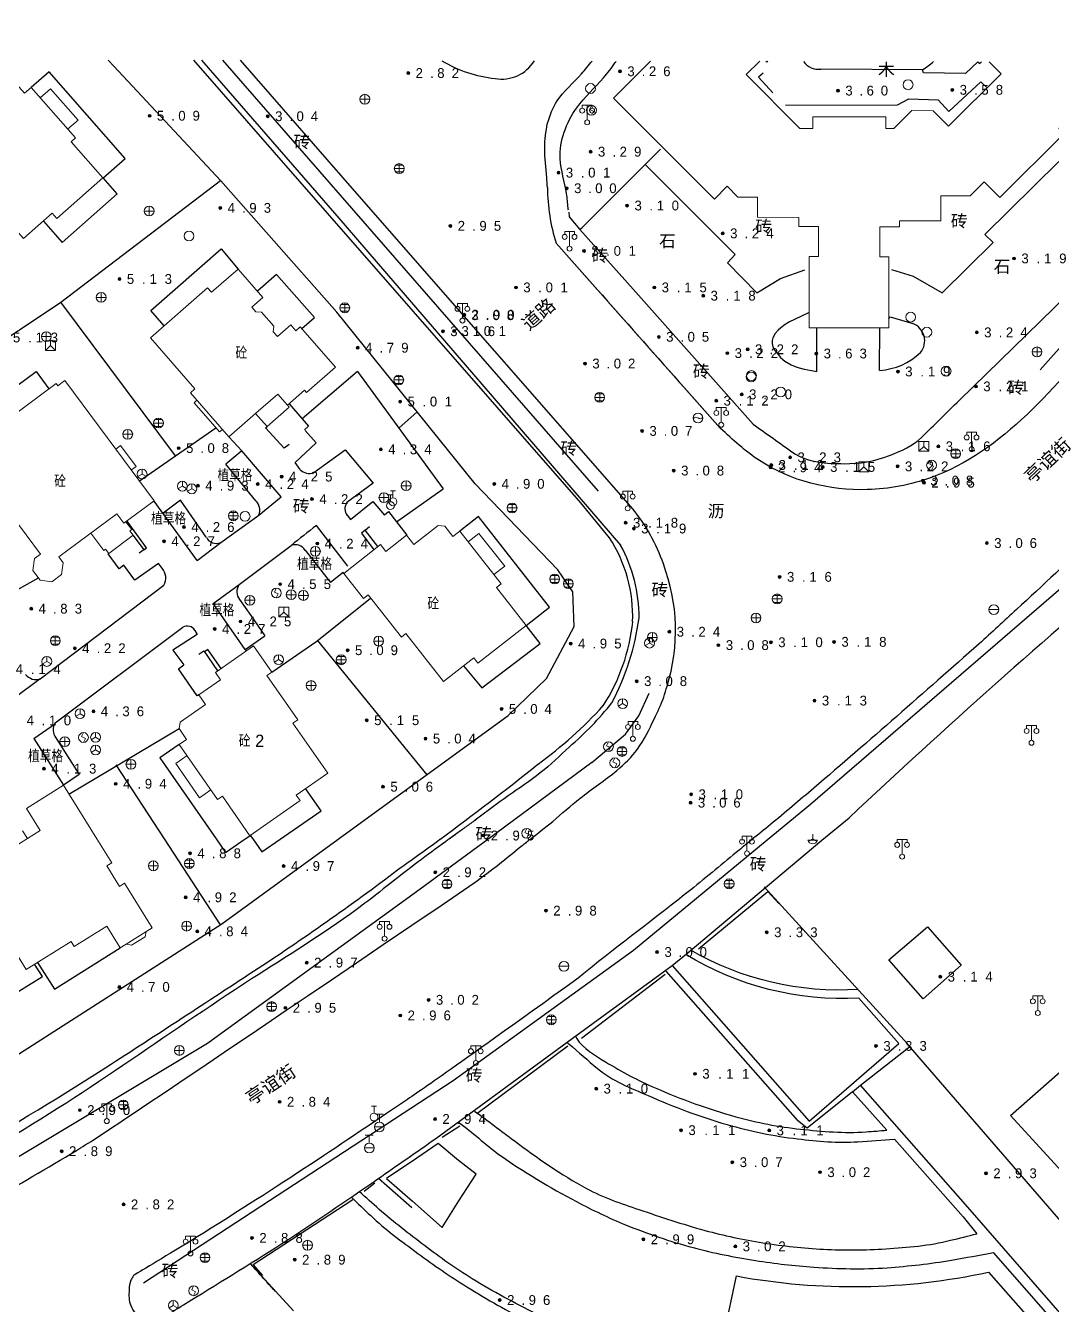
# Model space of a CAD drawing. Header units: metres. Extents: x 342272 to 345188, y 671156 to 672490.
# Drawn here: x 343534.4 to 343638.9, y 672024.8 to 672155.1 of the extents above; entities that cross this region are included whole.
import ezdxf

# ---------------------------------------------------------------- set-up
doc = ezdxf.new("R2010")
doc.units = ezdxf.units.M
doc.header["$LTSCALE"] = 0.5
doc.header["$MEASUREMENT"] = 0
for name, color, linetype in [('00-地形', 251, 'Continuous'), ('00-文字', 251, 'Continuous'), ('湖区地形', 251, 'Continuous')]:
    doc.layers.add(name, color=color, linetype=linetype)
doc.layers.add('00-现状标高', color=2, linetype='Continuous', lineweight=0, plot=False)
for name, color, linetype, lineweight in [('公共设施纪念物', 8, 'Continuous', 0), ('普通房屋', 8, 'Continuous', 0), ('通讯及其他管线设施', 252, 'Continuous', 0)]:
    doc.layers.add(name, color=color, linetype=linetype, lineweight=lineweight)
doc.styles.add('MtXpl_', font='simhei.ttf')
doc.styles.add('中等线体3.5', font='simhei.ttf', dxfattribs={"height": 2.75})
doc.styles.add('正等线体2.0', font='MCS_Chinese1.shx', dxfattribs={"height": 2, "bigfont": 'MCS_Chinese1big.shx'})
doc.styles.add('细等线体2.5', font='MCS_Chinese1.shx', dxfattribs={"height": 2.5, "bigfont": 'MCS_Chinese1big.shx'})

# ---------------------------------------------------------------- blocks, each defined once
blk = doc.blocks.new('174200')
at = {"layer": '通讯及其他管线设施', "lineweight": 0}
for p, q in [((-1, 0), (1, 0)), ((0, 1), (0, -1))]:
    blk.add_line(p, q, dxfattribs=at)
blk.add_circle((0, 0), 1, dxfattribs=at)
blk = doc.blocks.new('174201')
at = {"layer": '通讯及其他管线设施', "linetype": 'Continuous', "lineweight": 0}
for p, q in [((-1, 0), (1, 0)), ((-0.7, 0.7), (0.7, 0.7)), ((0, -1), (0, 1)), ((-0.7, -0.7), (0.7, -0.7))]:
    blk.add_line(p, q, dxfattribs=at)
blk.add_circle((0, 0), 1, dxfattribs=at)
blk = doc.blocks.new('174100')
at = {"layer": '通讯及其他管线设施', "lineweight": 0}
blk.add_line((-1, 0), (1, 0), dxfattribs=at)
blk.add_circle((0, 0), 1, dxfattribs=at)
blk = doc.blocks.new('155210_1')
at = {"layer": '公共设施纪念物', "lineweight": 0}
for p, q in [((-1, 2.9), (-1, 3.5)), ((-1, 3.5), (1, 3.5)), ((0, 0.5), (0, 3.5)), ((1, 3.5), (1, 2.9))]:
    blk.add_line(p, q, dxfattribs=at)
for centre in [(-1, 2.4), (1, 2.4), (0, 0)]:
    blk.add_circle(centre, 0.5, dxfattribs=at)
blk = doc.blocks.new('174601')
at = {"layer": '通讯及其他管线设施', "lineweight": 0}
for q in [(-0.87, -0.5), (0, 1), (0.87, -0.5)]:
    blk.add_line((0, 0), q, dxfattribs=at)
blk.add_circle((0, 0), 1, dxfattribs=at)
blk = doc.blocks.new('174700')
at = {"layer": '通讯及其他管线设施', "linetype": 'Continuous', "lineweight": 0}
for p, q in [((0, 1), (-0.38, 0.18)), ((-0.38, 0.18), (0.38, -0.18)), ((0, -1), (0.38, -0.18))]:
    blk.add_line(p, q, dxfattribs=at)
blk.add_circle((0, 0), 1, dxfattribs=at)
blk = doc.blocks.new('174400')
at = {"layer": '通讯及其他管线设施', "lineweight": 0}
blk.add_circle((0, 0), 1, dxfattribs=at)
for centre, start, end in [((-0.43, -0.55), 52.0967, 144.3058), ((0.43, 0.55), 232.0967, 324.3058)]:
    blk.add_arc(centre, 0.694, start, end, dxfattribs=at)
blk = doc.blocks.new('175200')
at = {"layer": '通讯及其他管线设施', "lineweight": 0}
for p, q in [((-1, 0), (1, 0)), ((-0.8, 2.6), (0.8, 2.6)), ((0, 1), (0, 2.6))]:
    blk.add_line(p, q, dxfattribs=at)
blk.add_circle((0, 0), 1, dxfattribs=at)
blk = doc.blocks.new('175300')
at = {"layer": '通讯及其他管线设施', "lineweight": 0}
for p, q in [((-0.5, 2.2), (0.5, 2.2)), ((0, 0.8), (0, 2.2))]:
    blk.add_line(p, q, dxfattribs=at)
blk.add_circle((0, 0), 0.8, dxfattribs=at)
blk = doc.blocks.new('174900')
at = {"layer": '通讯及其他管线设施', "lineweight": 0}
blk.add_circle((0, 0), 1, dxfattribs=at)
blk = doc.blocks.new('174602')
at = {"layer": '通讯及其他管线设施', "lineweight": 0}
for p, q in [((-1, 1), (-1, -1)), ((1, 1), (-1, 1)), ((-1, -1), (0, 0)), ((0, 0), (0, 1)), ((0, 0), (1, -1)), ((1, -1), (1, 1)), ((-1, -1), (1, -1))]:
    blk.add_line(p, q, dxfattribs=at)
blk = doc.blocks.new('213400_1')
at = {"layer": '00-现状标高', "linetype": 'Continuous', "lineweight": 0}
h = blk.add_hatch(color=256, dxfattribs=at)
edge = h.paths.add_edge_path()
edge.add_arc((0, 0), 0.3, 0, 360)
blk.add_circle((0, 0), 0.3, dxfattribs=at)

msp = doc.modelspace()

# ---------------------------------------------------------------- linework, layer by layer
at = {"layer": '00-地形', "lineweight": -3}
for p, q in [((343536.75, 672150.42), (343534.93, 672148.82)), ((343544.5, 672141.6), (343536.75, 672150.42)), ((343543.34, 672150.99), (343542.78, 672151.61)), ((343554.24, 672139.33), (343543.34, 672150.99)), ((343565.1, 672136.04), (343551.5, 672151.6)), ((343552.28, 672151.59), (343566.06, 672135.74)), ((343554.4, 672151.59), (343592.68, 672107.71)), ((343568.1, 672138.04), (343556.24, 672151.59)), ((343609.84, 672151.41), (343609.75, 672151.49)), ((343609.96, 672151.49), (343609.84, 672151.41)), ((343625.7, 672150.63), (343615.33, 672150.7)), ((343625.8, 672150.33), (343625.7, 672150.63)), ((343631.32, 672151.42), (343630.07, 672150.25)), ((343631.32, 672151.42), (343631.52, 672151.25)), ((343631.52, 672151.25), (343631.72, 672151.45)), ((343609.46, 672150.28), (343609, 672149.86)), ((343609, 672149.86), (343610.46, 672148.29)), ((343630.07, 672150.25), (343625.8, 672150.33)), ((343628.37, 672146.39), (343631.64, 672149.41)), ((343631.64, 672149.41), (343632.27, 672148.78)), ((343611.75, 672147.04), (343623.16, 672147.07)), ((343623.16, 672147.07), (343624.32, 672147.66)), ((343624.32, 672147.66), (343627.28, 672147.56)), ((343627.28, 672147.56), (343628.37, 672146.39)), ((343542.23, 672139.6), (343544.5, 672141.6)), ((343599.03, 672142.55), (343591.01, 672134.55)), ((343632.06, 672133.85), (343639.57, 672141.3)), ((343597.46, 672140.97), (343606.63, 672131.82)), ((343537.96, 672126.98), (343554.23, 672139.34)), ((343543.7, 672138), (343542.26, 672139.64)), ((343566.07, 672125.93), (343554.24, 672139.33)), ((343538.09, 672133.05), (343543.7, 672138)), ((343596.2, 672105.93), (343568.1, 672138.04)), ((343589.69, 672136.14), (343589.72, 672135.65)), ((343536.18, 672135.22), (343538.09, 672133.05)), ((343590.91, 672106.53), (343565.1, 672136.04)), ((343566.06, 672135.74), (343594.94, 672102.23)), ((343589.72, 672135.65), (343590.82, 672134.36)), ((343647.89, 672134.98), (343629.45, 672116.98)), ((343590.82, 672134.36), (343591.04, 672134.58)), ((343590.82, 672134.36), (343596.22, 672128.29)), ((343632.9, 672133.03), (343632.06, 672133.85)), ((343547.11, 672126.13), (343554.27, 672132.4)), ((343554.27, 672132.4), (343556, 672130.34)), ((343588.4, 672132.96), (343605.11, 672114.12)), ((343627.69, 672127.91), (343632.9, 672133.03)), ((343606.63, 672131.82), (343605.83, 672130.96)), ((343605.83, 672130.96), (343608.84, 672127.93)), ((343559.93, 672129.79), (343557.98, 672128.08)), ((343563.78, 672125.39), (343559.93, 672129.79)), ((343611.24, 672129.39), (343613.71, 672130.26)), ((343622.54, 672130.3), (343624.73, 672129.6)), ((343624.73, 672129.6), (343627.69, 672127.91)), ((343596.22, 672128.29), (343608.45, 672114.54)), ((343608.84, 672127.93), (343611.24, 672129.39)), ((343519.92, 672114.88), (343537.96, 672126.98)), ((343549.62, 672111.31), (343537.96, 672126.98)), ((343548.49, 672124.56), (343547.11, 672126.13)), ((343580.14, 672108.47), (343566.07, 672125.93)), ((343614.16, 672125.9), (343612.66, 672125.2)), ((343562.5, 672124.27), (343563.78, 672125.39)), ((343611.26, 672124.35), (343611.01, 672124.12)), ((343611.71, 672124.69), (343611.26, 672124.35)), ((343612.15, 672124.95), (343611.71, 672124.69)), ((343612.66, 672125.2), (343612.15, 672124.95)), ((343614.92, 672119.9), (343614.92, 672124.36)), ((343621.33, 672120.02), (343621.34, 672124.35)), ((343622.26, 672125.3), (343622.42, 672125.46)), ((343622.42, 672125.46), (343624.72, 672124.79)), ((343610.45, 672123.34), (343610.38, 672123.07)), ((343610.38, 672123.07), (343610.38, 672122.77)), ((343610.68, 672123.76), (343610.45, 672123.34)), ((343611.01, 672124.12), (343610.68, 672123.76)), ((343640.43, 672123.16), (343637.67, 672120.07)), ((343610.38, 672122.77), (343610.46, 672122.42)), ((343610.46, 672122.42), (343610.65, 672122.06)), ((343610.65, 672122.06), (343611, 672121.62)), ((343611, 672121.62), (343611.25, 672121.34)), ((343611.25, 672121.34), (343611.67, 672120.97)), ((343611.67, 672120.97), (343612.32, 672120.6)), ((343612.32, 672120.6), (343612.91, 672120.36)), ((343530.71, 672116.39), (343535.43, 672119.91)), ((343535.43, 672119.91), (343536.74, 672118.14)), ((343568.15, 672119.89), (343562.53, 672115.09)), ((343568.15, 672119.89), (343576.88, 672107.97)), ((343612.91, 672120.36), (343613.65, 672120.14)), ((343613.65, 672120.14), (343614.38, 672120)), ((343614.38, 672120), (343614.92, 672119.9)), ((343561.19, 672116.62), (343563.18, 672114.34)), ((343572.37, 672114.12), (343574.24, 672115.79)), ((343545.96, 672108.77), (343553.75, 672114.17)), ((343558.8, 672114.16), (343558.95, 672114.3)), ((343560.7, 672112.1), (343558.8, 672114.16)), ((343563.18, 672114.34), (343562.78, 672113.95)), ((343563.96, 672112.65), (343562.82, 672113.91)), ((343555.07, 672113.26), (343556.37, 672111.82)), ((343561.82, 672110.65), (343563.96, 672112.65)), ((343556.37, 672111.82), (343554.77, 672110.48)), ((343560.39, 672107.13), (343556.37, 672111.82)), ((343561.21, 672112.46), (343560.7, 672112.1)), ((343563.71, 672109.61), (343566.9, 672111.92)), ((343566.9, 672111.92), (343569.76, 672108.54)), ((343557.81, 672106.74), (343554.77, 672110.48)), ((343562.33, 672109.91), (343561.82, 672110.65)), ((343569.76, 672108.54), (343567.08, 672106.56)), ((343572.14, 672104.6), (343576.88, 672107.97)), ((343588.58, 672099.7), (343580.14, 672108.47)), ((343551.84, 672100.66), (343547.46, 672106.71)), ((343550.14, 672106.8), (343548.36, 672105.47)), ((343552.77, 672103.02), (343550.14, 672106.8)), ((343558.12, 672105.29), (343560.39, 672107.13)), ((343567.45, 672104.82), (343569.72, 672106.68)), ((343569.72, 672106.68), (343570.93, 672105.28)), ((343593.82, 672102.97), (343590.91, 672106.53)), ((343554.25, 672102.5), (343558.12, 672105.29)), ((343567.1, 672105.26), (343567.45, 672104.82)), ((343570.92, 672105.3), (343571.31, 672105.64)), ((343571.31, 672105.64), (343573.18, 672103.24)), ((343580.47, 672105.15), (343578.57, 672103.65)), ((343587.72, 672095.91), (343580.47, 672105.15)), ((343546.69, 672101.96), (343544.71, 672104.66)), ((343567.18, 672100.1), (343563.98, 672104.24)), ((343568.93, 672103.74), (343568.58, 672103.43)), ((343568.93, 672103.74), (343569.4, 672104.11)), ((343570.23, 672102.07), (343568.93, 672103.74)), ((343545.32, 672103.22), (343546.41, 672101.76)), ((343551.84, 672100.66), (343554.25, 672102.5)), ((343556.12, 672098.2), (343561.4, 672102.19)), ((343568.58, 672103.43), (343569.81, 672101.75)), ((343542.77, 672101.33), (343542.84, 672101.38)), ((343543.9, 672099.81), (343542.77, 672101.33)), ((343546.41, 672101.76), (343545.93, 672101.4)), ((343546.41, 672101.76), (343546.69, 672101.96)), ((343562.83, 672101.7), (343565.41, 672098.41)), ((343544.36, 672100.19), (343543.9, 672099.81)), ((343545.49, 672098.65), (343544.36, 672100.19)), ((343547.89, 672100.36), (343545.49, 672098.65)), ((343548.28, 672099.87), (343547.89, 672100.36)), ((343590.08, 672097.46), (343588.58, 672099.7)), ((343528.62, 672094.99), (343535.69, 672098.88)), ((343566.71, 672099.43), (343565.41, 672098.41)), ((343566.76, 672099.35), (343566.71, 672099.43)), ((343535.86, 672088.6), (343548.44, 672098.15)), ((343553.47, 672096.27), (343556.12, 672098.2)), ((343590.23, 672093.95), (343590.08, 672097.46)), ((343556.74, 672091.6), (343553.47, 672096.27)), ((343556.16, 672096.68), (343557.29, 672095.07)), ((343564.02, 672092.43), (343569.5, 672096.84)), ((343585.34, 672094.04), (343587.72, 672095.91)), ((343557.29, 672095.07), (343558.72, 672092.98)), ((343537.38, 672084.14), (343550.37, 672093.88)), ((343551.84, 672093.14), (343549.37, 672091.53)), ((343551.61, 672093.54), (343551.84, 672093.14)), ((343586.75, 672092.22), (343585.34, 672094.04)), ((343587.42, 672088.63), (343590.23, 672093.95)), ((343556.74, 672091.6), (343558.72, 672092.98)), ((343559.44, 672089.3), (343564.02, 672092.43)), ((343564.07, 672092.56), (343575.21, 672078.85)), ((343580.81, 672087.69), (343586.75, 672092.22)), ((343549.37, 672091.53), (343550.47, 672090.03)), ((343552.02, 672091.11), (343552.51, 672091.45)), ((343552.51, 672091.45), (343553.92, 672089.41)), ((343552.93, 672091.61), (343552.57, 672091.36)), ((343554.28, 672089.66), (343552.93, 672091.61)), ((343556.85, 672091.45), (343556.74, 672091.6)), ((343549.92, 672089.64), (343550.47, 672090.03)), ((343551.85, 672086.87), (343549.92, 672089.64)), ((343578.97, 672089.94), (343580.81, 672087.69)), ((343535.86, 672088.6), (343533.17, 672086.6)), ((343583.5, 672084.88), (343587.42, 672088.63)), ((343551.99, 672086.97), (343551.85, 672086.87)), ((343596.81, 672084.86), (343597.86, 672087.15)), ((343535.21, 672082.55), (343537.4, 672084.08)), ((343566.19, 672072.29), (343583.5, 672084.88)), ((343595.46, 672082.99), (343596.81, 672084.86)), ((343538.78, 672076.86), (343549.99, 672083.55)), ((343592.02, 672080.09), (343595.46, 672082.99)), ((343535.21, 672082.55), (343538.23, 672077.78)), ((343537.44, 672082.6), (343539.82, 672078.86)), ((343550.01, 672081.94), (343548.03, 672080.56)), ((343548.03, 672080.56), (343553.76, 672072.31)), ((343592.02, 672080.09), (343581.42, 672072.26)), ((343539.82, 672078.86), (343538.21, 672077.77)), ((343543.55, 672079.84), (343548.46, 672072.32)), ((343564.45, 672075.18), (343562.88, 672077.44)), ((343560.3, 672072.3), (343564.45, 672075.18)), ((343548.46, 672072.32), (343554.19, 672063.56)), ((343553.76, 672072.31), (343554.73, 672070.92)), ((343554.36, 672063.68), (343566.19, 672072.29)), ((343554.73, 672070.92), (343556.72, 672072.31)), ((343556.72, 672072.31), (343557.21, 672072.64)), ((343557.25, 672072.67), (343557.51, 672072.31)), ((343557.51, 672072.31), (343558.42, 672070.99)), ((343558.42, 672070.99), (343560.3, 672072.3)), ((343581.42, 672072.26), (343574.54, 672067.18)), ((343574.54, 672067.18), (343552.88, 672051.48)), ((343531.53, 672049.06), (343554.36, 672063.68)), ((343537.31, 672057.01), (343544.01, 672061.23)), ((343536.08, 672058.31), (343535.29, 672059.57)), ((343535.57, 672059.74), (343537.31, 672057.01)), ((343532.25, 672055.92), (343536.08, 672058.31)), ((343552.88, 672051.48), (343515.16, 672028.87))]:
    msp.add_line(p, q, dxfattribs=at)
for centre, radius, start, end in [((343583.52, 672162.8), 13.13, 238.9719, 264.0923), ((343582.83, 672153.63), 3.95, 260.4167, 327.8736), ((343615.09, 672152.5), 1.82, 214.1126, 277.5895), ((343621.69, 672157.13), 7.64, 301.6892, 312.0471), ((343606.58, 672138.75), 19.08, 180.3654, 197.671), ((343624.02, 672123.02), 1.9, 321.4003, 68.3593), ((343620.93, 672126.66), 6.65, 273.5062, 313.4818), ((343563.26, 672110.84), 1.32, 224.8687, 289.8752), ((343556.85, 672105.78), 1.36, 339.1821, 44.9952), ((343567.99, 672105.92), 1.11, 144.9954, 217.0836), ((343581.26, 672094), 19.12, 19.2711, 38.6083), ((343633.42, 672014.47), 113.49, 127.7238, 129.3886), ((343553.78, 672103.52), 1.12, 206.3012, 294.4895), ((343561.83, 672101.11), 1.16, 30.2626, 112.0398), ((343581.76, 672095.03), 14.43, 357.5909, 33.3594), ((343581.38, 672094.81), 15.46, 0.0152, 28.6887), ((343547.13, 672098.89), 1.51, 330.4419, 40.5017), ((343581.54, 672093.55), 19.01, 342.6043, 20.8252), ((343557.13, 672097.46), 1.25, 143.6775, 218.9701), ((343576.65, 672096.46), 19.64, 327.3991, 354.0632), ((343570.71, 672098.39), 26.37, 332.3798, 352.1964), ((343550.8, 672093.04), 0.949, 32.0146, 117.4163), ((343535.45, 672089.92), 1.39, 218.7348, 287.047), ((343560.15, 672116.07), 44.76, 306.135, 317.5844), ((343567.89, 672107.19), 33.58, 310.5984, 321.2483), ((343538.6, 672083.41), 1.42, 149.0993, 214.9905), ((343391.83, 672323.84), 312.11, 306.2895, 308.5985), ((343391.84, 672323.84), 312.1, 305.3131, 306.2895), ((343416.33, 672275.24), 258.42, 303.1328, 307.1099), ((342503.37, 673659.65), 1916.75, 302.81291, 303.36672), ((343307.28, 672419.61), 438.95, 300.0777, 302.3347)]:
    msp.add_arc(centre, radius, start, end, dxfattribs=at)
for points, knots in [([(343756.28, 672292.83), (343755.47, 672290.9), (343752, 672282.81), (343745.4, 672268.44), (343734.94, 672247.44), (343723.3, 672226.97), (343711.06, 672207.25), (343700.61, 672191.96), (343689.81, 672176.98), (343676.26, 672159.69), (343660.96, 672141.47), (343643.72, 672124.16), (343632.46, 672109.87), (343618.5, 672107.21), (343610.46, 672109.2), (343606.38, 672112.95), (343605.11, 672114.12)], [0, 0, 0, 0, 0.025029, 0.105702, 0.189657, 0.306426, 0.388083, 0.468066, 0.52864, 0.609506, 0.731979, 0.812021, 0.907701, 0.933853, 0.979302, 1, 1, 1, 1]), ([(343608.45, 672114.54), (343609.8, 672113.58), (343611.15, 672112.62), (343612.5, 672111.66), (343613.95, 672110.62), (343615.97, 672110.52), (343617.73, 672110.52), (343619.25, 672110.51), (343620.8, 672110.75), (343622.32, 672111.34), (343623.56, 672111.82), (343624.72, 672112.32), (343625.62, 672113.21), (343626.9, 672114.47), (343628.17, 672115.72), (343629.45, 672116.98)], [0, 0, 0, 0, 0.205692, 0.205692, 0.205692, 0.427217, 0.427217, 0.427217, 0.620439, 0.620439, 0.620439, 0.777546, 0.777546, 0.777546, 1, 1, 1, 1]), ([(343580.05, 672067.83), (343580.91, 672068.45), (343582.51, 672069.67), (343584.35, 672071.19), (343585.4, 672072.01), (343585.7, 672072.25), (343585.71, 672072.25)], [0, 0, 0, 0, 0.442405, 0.841713, 0.99684, 1, 1, 1, 1]), ([(343608.29, 672072.21), (343607.87, 672071.87), (343605.81, 672070.18), (343600.28, 672065.55), (343594.65, 672061.43), (343590.89, 672058.34), (343590.64, 672058.13)], [0, 0, 0, 0, 0.072118, 0.354946, 0.957159, 1, 1, 1, 1]), ([(343514.04, 672025.89), (343514.22, 672025.99), (343515.27, 672026.54), (343518.09, 672028.07), (343523.73, 672030.63), (343530.83, 672035.59), (343538.92, 672040.09), (343544.02, 672043.4), (343580.05, 672067.83)], [0, 0, 0, 0, 0.016598, 0.095089, 0.257605, 0.512066, 0.787445, 1, 1, 1, 1]), ([(343590.64, 672058.13), (343576.71, 672048.11), (343570.39, 672043.88), (343557.93, 672035.39), (343545.58, 672027.99), (343545.37, 672027.87), (343545.34, 672027.85)], [0, 0, 0, 0, 0.234434, 0.792157, 0.970835, 1, 1, 1, 1])]:
    msp.add_open_spline(points, degree=3, knots=knots, dxfattribs=at)
for points in [[(343720.85, 672196.9), (343716.72, 672190.77), (343701.8, 672168.62), (343679.66, 672141.23), (343656.86, 672116.76), (343643.2, 672103.13), (343635.28, 672095.67), (343631.46, 672092.17)], [(343587.5, 672138.63), (343587.43, 672139.67), (343587.23, 672142.67), (343588.49, 672147.45), (343590.98, 672150.21), (343592.05, 672151.52)], [(343589.64, 672136.32), (343589.61, 672136.57), (343589.45, 672138.02), (343588.81, 672141.58), (343590.49, 672146.75), (343593.22, 672149.81), (343594.41, 672151.36), (343594.52, 672151.52)], [(343588.4, 672132.96), (343605.11, 672114.12)], [(343631.46, 672092.17), (343614.62, 672077.48), (343612.43, 672075.62), (343610.22, 672073.78), (343608.29, 672072.21)], [(343585.71, 672072.25), (343588.04, 672074.1), (343590.83, 672076.45), (343594.58, 672079.29), (343596.68, 672081.45), (343598.37, 672084.52), (343599.35, 672086.75), (343599.68, 672087.87)], [(343589.74, 672081.69), (343586.77, 672079.03), (343583.51, 672076.69), (343580.28, 672074.32)], [(343580.28, 672074.32), (343579.34, 672073.64), (343578.4, 672072.96), (343577.46, 672072.27)], [(343580.28, 672074.32), (343579.34, 672073.64), (343578.41, 672072.95), (343577.48, 672072.27)], [(343577.46, 672072.27), (343577.12, 672072.02), (343574.34, 672069.97), (343568.02, 672065.09), (343557.38, 672058.05), (343544.26, 672049.23), (343530.81, 672040.72), (343519.29, 672034.5), (343513.19, 672031.09), (343511.12, 672029.94)]]:
    msp.add_spline(points, degree=3, dxfattribs=at)
at = {"layer": '公共设施纪念物', "lineweight": 0}
for p, q in [((343607.32, 672072.3), (343607.32, 672072.6)), ((343607.32, 672072.6), (343608.32, 672072.59)), ((343607.5, 672072.22), (343607.32, 672072.21)), ((343607.5, 672072.22), (343607.32, 672072.21)), ((343607.41, 672072.22), (343607.41, 672072.22)), ((343607.82, 672072.21), (343607.82, 672072.59)), ((343607.82, 672071.09), (343607.82, 672072.21)), ((343608.32, 672072.59), (343608.32, 672072.29)), ((343608.5, 672072.21), (343608.32, 672072.21)), ((343608.5, 672072.21), (343608.32, 672072.21)), ((343608.41, 672072.21), (343608.41, 672072.21))]:
    msp.add_line(p, q, dxfattribs=at)
at = {"layer": '公共设施纪念物', "lineweight": 0, "flags": 128}
for points in [[(343607.51, 672072.21), (343607.14, 672072.22, 2.291288)], [(343608.14, 672072.21, 2.291288), (343608.51, 672072.21)]]:
    msp.add_lwpolyline(points, format="xyb", close=True, dxfattribs=at)
for points in [[(343607.51, 672072.21), (343607.5, 672072.22), (343607.5, 672072.22), (343607.5, 672072.22)], [(343608.51, 672072.21), (343608.5, 672072.21), (343608.5, 672072.21), (343608.5, 672072.22)]]:
    msp.add_lwpolyline(points, dxfattribs=at)
at = {"layer": '公共设施纪念物', "lineweight": 0}
msp.add_circle((343607.82, 672070.84), 0.25, dxfattribs=at)
at = {"layer": '普通房屋', "lineweight": 0, "flags": 128}
for points in [[(343598.01, 672151.51), (343594.23, 672147.75), (343604.5, 672137.45), (343605.81, 672138.76), (343606.9, 672137.67), (343608.91, 672137.67), (343608.91, 672135.61), (343613.11, 672135.6), (343613.1, 672134.66), (343615.1, 672134.66), (343615.1, 672131.6), (343614.17, 672131.6), (343614.16, 672124.36)], [(343632.49, 672151.45), (343633.71, 672150.23), (343628.35, 672144.88), (343626.77, 672146.46), (343624.62, 672146.47), (343622.78, 672144.64), (343621.96, 672144.64), (343621.97, 672145.84), (343614.53, 672145.85), (343614.52, 672144.65), (343613.21, 672144.65), (343607.75, 672150.13), (343609.12, 672151.49)], [(343614.16, 672124.36), (343622.26, 672124.35), (343622.27, 672131.59), (343621.34, 672131.59), (343621.34, 672134.65), (343623.34, 672134.64), (343623.35, 672135.24), (343627.55, 672135.24), (343627.55, 672137.79), (343630.56, 672137.78), (343631.99, 672139.21), (343633.58, 672137.61), (343640.12, 672144.13), (343639.59, 672144.66), (343644.37, 672149.43), (343643.74, 672150.07), (343645.11, 672151.43)], [(343527.54, 672146.33), (343526.95, 672147), (343523.39, 672143.87), (343525.53, 672141.44), (343525.98, 672141.84), (343529.61, 672137.7), (343530.06, 672138.1), (343534.15, 672133.44), (343537.08, 672136.02), (343537.54, 672135.49), (343542.23, 672139.61), (343539, 672143.29), (343539.45, 672143.69), (343534.93, 672148.82), (343534.26, 672148.23), (343533.38, 672149.23), (343532.71, 672149.27), (343530.36, 672147.21), (343529.57, 672148.11), (343527.54, 672146.33)], [(343536.91, 672148.7), (343535.86, 672147.77)], [(343539.71, 672145.51), (343536.91, 672148.7)], [(343538.65, 672144.59), (343539.71, 672145.51)], [(343557.8, 672115.65), (343560.04, 672117.61), (343561.03, 672116.48), (343562.76, 672117.99), (343562.96, 672117.77), (343565.92, 672120.36), (343562.34, 672124.46), (343561.89, 672124.06), (343561.36, 672124.66), (343560.01, 672123.48), (343559.59, 672123.95), (343559.63, 672124.52), (343558.38, 672125.95), (343557.82, 672125.98), (343557.4, 672126.46), (343558.53, 672127.45), (343556, 672130.34), (343553.29, 672127.97), (343552.9, 672128.42), (343547.07, 672123.32), (343551.61, 672118.13), (343551.16, 672117.73), (343555.07, 672113.26), (343557.78, 672115.63), (343557.8, 672115.65)], [(343543.56, 672112), (343538.37, 672118.98), (343537.65, 672118.44), (343537.47, 672118.69), (343531.34, 672114.13)], [(343551.82, 672116.98), (343551.52, 672116.72), (343554.11, 672113.75), (343554.41, 672114.01)], [(343557.78, 672115.63), (343558.95, 672114.3), (343561.21, 672116.27), (343561.03, 672116.48)], [(343532.96, 672105.24), (343535.89, 672101.3), (343535.29, 672100.85), (343535.11, 672099.65), (343535.84, 672098.67), (343537.04, 672098.49), (343538.02, 672099.22), (343538.2, 672100.43), (343537.75, 672101.03), (343543.67, 672105.42), (343544.38, 672104.46), (343547.46, 672106.75), (343543.56, 672112)], [(343543.56, 672112), (343544.04, 672112.36), (343545.62, 672110.24), (343545.14, 672109.88)], [(343545.17, 672103.8), (343544.58, 672104.6)], [(343544.99, 672103.67), (343545.17, 672103.8)], [(343545.32, 672103.23), (343544.99, 672103.67)], [(343571.05, 672101.57), (343570.49, 672102.28), (343566.76, 672099.35), (343568.76, 672096.8), (343569.24, 672097.18), (343572.63, 672092.85), (343573.1, 672093.22), (343576.93, 672088.34), (343580, 672090.74), (343580.43, 672090.19), (343585.34, 672094.04), (343582.32, 672097.9), (343582.79, 672098.27), (343578.57, 672103.65), (343577.86, 672103.1), (343577.04, 672104.14), (343576.38, 672104.22), (343573.91, 672102.29), (343573.17, 672103.24), (343571.05, 672101.57)], [(343541.02, 672103.45), (343542.33, 672101.69)], [(343542.84, 672101.38), (343545.32, 672103.23)], [(343580.53, 672103.42), (343579.43, 672102.55)], [(343583.15, 672100.08), (343580.53, 672103.42)], [(343542.33, 672101.69), (343542.51, 672101.82)], [(343542.51, 672101.82), (343542.84, 672101.38)], [(343582.05, 672099.22), (343583.15, 672100.08)], [(343557.25, 672072.67), (343562.33, 672076.21), (343561.93, 672076.78), (343565.13, 672079.01), (343561.59, 672084.1), (343562.09, 672084.44), (343558.94, 672088.96), (343559.44, 672089.3), (343557.59, 672091.96), (343553.7, 672089.25), (343554.21, 672088.51), (343551.99, 672086.97), (343552.68, 672085.99), (343550.11, 672084.2), (343549.99, 672083.55), (343550.75, 672082.45), (343550.01, 672081.94), (343553.92, 672076.33), (343554.41, 672076.67), (343557.21, 672072.64), (343557.25, 672072.67)], [(343553.23, 672077.31), (343552.08, 672076.51), (343549.66, 672079.99), (343550.81, 672080.79)], [(343541.61, 672072.33), (343538.21, 672077.77), (343534.45, 672075.42), (343535.85, 672073.16), (343534.55, 672072.35)], [(343532.66, 672072.35), (343531.67, 672071.73), (343531.35, 672072.24), (343529.45, 672071.05), (343529.77, 672070.54), (343528.71, 672069.88), (343531.88, 672064.79), (343531.12, 672064.32), (343534.42, 672059.02), (343539, 672061.88), (343539.32, 672061.37), (343542.63, 672063.43), (343544.01, 672061.23), (343544.61, 672061.61)], [(343534.04, 672073.15), (343534.55, 672072.35), (343533.26, 672071.54)], [(343544.61, 672061.61), (343547.26, 672063.26), (343544.44, 672067.79), (343543.93, 672067.47), (343542.63, 672069.56), (343543.14, 672069.88), (343541.61, 672072.33)], [(343544.61, 672061.61), (343545.16, 672061.48), (343546.53, 672062.33), (343546.66, 672062.88)]]:
    msp.add_lwpolyline(points, dxfattribs=at)
at = {"layer": '湖区地形', "lineweight": -3}
for p, q in [((343614.28, 672075.85), (343639.8, 672097.86)), ((343609.88, 672072.21), (343614.28, 672075.85)), ((343615.44, 672072.2), (343618.23, 672074.46)), ((343596.28, 672060.98), (343609.88, 672072.21)), ((343601.83, 672060.75), (343615.44, 672072.2)), ((343624.22, 672051.4), (343609.57, 672067.44)), ((343602.88, 672061.13), (343609.96, 672066.95)), ((343609.96, 672066.95), (343611.07, 672065.73)), ((343622.28, 672060.01), (343626.19, 672063.36)), ((343626.19, 672063.36), (343629.62, 672059.47)), ((343577.91, 672047.72), (343596.28, 672060.98)), ((343600.22, 672059.43), (343601.83, 672060.75)), ((343590.01, 672052), (343600.22, 672059.43)), ((343600.22, 672059.43), (343614.16, 672043.57)), ((343625.76, 672056.04), (343622.28, 672060.01)), ((343629.62, 672059.47), (343625.76, 672056.04)), ((343590.98, 672052.01), (343599.48, 672058.55)), ((343599.55, 672058.84), (343612.96, 672043.63)), ((343619.21, 672056.09), (343623.28, 672051.47)), ((343576.15, 672041.81), (343590.01, 672052)), ((343614.16, 672043.57), (343623.28, 672051.47)), ((343640.87, 672032.15), (343624.02, 672051.59)), ((343580.32, 672044.36), (343589.59, 672051.23)), ((343619.39, 672047.25), (343624.39, 672051.14)), ((343634.65, 672044.15), (343640.57, 672049.35)), ((343546.36, 672027.11), (343577.91, 672047.72)), ((343618.57, 672046.57), (343613.95, 672042.87)), ((343618.57, 672046.57), (343619.39, 672047.25)), ((343618.57, 672046.57), (343622.06, 672042.65)), ((343630.31, 672034.8), (343619.39, 672047.25)), ((343613.95, 672042.87), (343612.96, 672043.63)), ((343639.84, 672038.47), (343634.65, 672044.15)), ((343576.79, 672041.93), (343578.59, 672043.09)), ((343576.37, 672041.31), (343574.2, 672039.79)), ((343578.46, 672039.55), (343576.37, 672041.31)), ((343622.85, 672041.75), (343629.83, 672033.82)), ((343574.2, 672039.79), (343571.12, 672037.73)), ((343580.26, 672038.16), (343578.46, 672039.55)), ((343568.84, 672036.44), (343569.94, 672037.29)), ((343570.3, 672037.76), (343573.69, 672034.77)), ((343571.12, 672037.73), (343573.77, 672035.41)), ((343578.49, 672035.47), (343580.26, 672038.16)), ((343557.54, 672028.99), (343567.69, 672035.61)), ((343573.77, 672035.41), (343576.8, 672032.76)), ((343576.8, 672032.76), (343578.49, 672035.47)), ((343642.6, 672020.75), (343630.31, 672034.8)), ((343629.83, 672033.82), (343631.24, 672032.1)), ((343641.56, 672020.38), (343632.94, 672030.19)), ((343557.25, 672029.07), (343561.66, 672024.27)), ((343558.54, 672027.87), (343557.54, 672028.99)), ((343632.43, 672028.2), (343638.42, 672021.4)), ((343605.02, 672019.74), (343606.77, 672027.81))]:
    msp.add_line(p, q, dxfattribs=at)
for centre, radius, start, end in [((344133.31, 671526.4), 752.12, 130.15006, 133.22285), ((343618.62, 672091.74), 65.02, 259.5005, 282.2616)]:
    msp.add_arc(centre, radius, start, end, dxfattribs=at)
at = {"layer": '湖区地形', "lineweight": -3, "extrusion": (0, 0, -1)}
for centre, radius, start, end in [((-343617.6, 672086.74), 30.69, 267.0019, 301.4385), ((-343617.24, 672087.26), 30.34, 266.3708, 299.9467)]:
    msp.add_arc(centre, radius, start, end, dxfattribs=at)
at = {"layer": '湖区地形', "lineweight": -3}
for points, knots in [([(343589.48, 672051.61), (343589.54, 672051.56), (343589.61, 672051.5), (343589.68, 672051.45), (343590.66, 672050.62), (343591.62, 672049.76), (343592.61, 672048.93), (343594.11, 672047.68), (343595.96, 672046.96), (343597.76, 672046.18), (343600.39, 672045.03), (343603.02, 672044.02), (343605.79, 672043.23), (343608.16, 672042.55), (343610.53, 672042.05), (343612.98, 672041.77), (343615.02, 672041.53), (343617.08, 672041.33), (343619.12, 672041.48), (343620.37, 672041.57), (343621.61, 672041.66), (343622.85, 672041.75)], [0, 0, 0, 0, 0.007197, 0.007197, 0.007197, 0.115319, 0.115319, 0.115319, 0.27867, 0.27867, 0.27867, 0.517956, 0.517956, 0.517956, 0.723296, 0.723296, 0.723296, 0.895479, 0.895479, 0.895479, 1, 1, 1, 1]), ([(343590.35, 672052.25), (343590.39, 672052.17), (343590.44, 672052.1), (343590.48, 672052.02), (343591.13, 672050.93), (343592.33, 672050.28), (343593.43, 672049.61), (343595.07, 672048.61), (343596.71, 672047.72), (343598.47, 672046.96), (343601.16, 672045.81), (343603.86, 672044.8), (343606.69, 672044.02), (343608.86, 672043.42), (343611.04, 672043), (343613.28, 672042.76), (343615.5, 672042.53), (343617.73, 672042.32), (343619.95, 672042.49), (343620.65, 672042.54), (343621.35, 672042.59), (343622.06, 672042.65)], [0, 0, 0, 0, 0.007806, 0.007806, 0.007806, 0.119772, 0.119772, 0.119772, 0.287174, 0.287174, 0.287174, 0.544008, 0.544008, 0.544008, 0.74145, 0.74145, 0.74145, 0.937854, 0.937854, 0.937854, 1, 1, 1, 1]), ([(343580.01, 672044.65), (343580.05, 672044.62), (343580.08, 672044.6), (343580.12, 672044.57), (343581.47, 672043.61), (343582.77, 672042.58), (343584.11, 672041.59), (343586.48, 672039.84), (343588.87, 672038.12), (343591.49, 672036.71), (343593.19, 672035.79), (343595, 672035.2), (343596.81, 672034.58), (343599.04, 672033.82), (343601.26, 672033.08), (343603.53, 672032.45), (343605.48, 672031.92), (343607.45, 672031.51), (343609.45, 672031.19), (343611.5, 672030.85), (343613.56, 672030.64), (343615.63, 672030.53), (343617.74, 672030.42), (343619.85, 672030.43), (343621.96, 672030.57), (343624.17, 672030.72), (343626.4, 672030.9), (343628.55, 672031.44), (343629.45, 672031.66), (343630.34, 672031.88), (343631.24, 672032.1)], [0, 0, 0, 0, 0.002555, 0.002555, 0.002555, 0.093405, 0.093405, 0.093405, 0.25516, 0.25516, 0.25516, 0.35969, 0.35969, 0.35969, 0.488438, 0.488438, 0.488438, 0.598909, 0.598909, 0.598909, 0.712494, 0.712494, 0.712494, 0.828087, 0.828087, 0.828087, 0.949539, 0.949539, 0.949539, 1, 1, 1, 1]), ([(343578.41, 672043.48), (343578.43, 672043.47), (343578.45, 672043.46), (343578.47, 672043.44), (343579.9, 672042.46), (343581.14, 672041.21), (343582.56, 672040.19), (343585.07, 672038.39), (343587.74, 672036.84), (343590.47, 672035.38), (343592.1, 672034.51), (343593.74, 672033.73), (343595.45, 672033.03), (343597.71, 672032.11), (343599.99, 672031.32), (343602.34, 672030.7), (343604.44, 672030.14), (343606.55, 672029.72), (343608.69, 672029.38), (343610.67, 672029.07), (343612.65, 672028.85), (343614.64, 672028.71), (343617.12, 672028.54), (343619.62, 672028.47), (343622.1, 672028.65), (343624.29, 672028.81), (343626.49, 672029.05), (343628.66, 672029.43), (343630.09, 672029.68), (343631.52, 672029.93), (343632.94, 672030.19)], [0, 0, 0, 0, 0.001067, 0.001067, 0.001067, 0.090827, 0.090827, 0.090827, 0.24994, 0.24994, 0.24994, 0.344559, 0.344559, 0.344559, 0.469485, 0.469485, 0.469485, 0.580846, 0.580846, 0.580846, 0.683746, 0.683746, 0.683746, 0.811804, 0.811804, 0.811804, 0.925314, 0.925314, 0.925314, 1, 1, 1, 1]), ([(343567.55, 672035.84), (343568.2, 672035.21), (343568.85, 672034.58), (343569.51, 672033.95), (343570.98, 672032.53), (343572.66, 672031.33), (343574.32, 672030.11), (343575.94, 672028.91), (343577.59, 672027.76), (343579.31, 672026.69), (343581.36, 672025.4), (343583.47, 672024.23), (343585.63, 672023.12), (343587.44, 672022.21), (343589.26, 672021.36), (343591.15, 672020.63), (343592.65, 672020.06), (343594.16, 672019.56), (343595.69, 672019.09), (343597.66, 672018.49), (343599.63, 672017.95), (343601.64, 672017.47), (343604.92, 672016.68), (343608.24, 672016.18), (343611.58, 672015.9), (343615.57, 672015.56), (343619.59, 672015.59), (343623.58, 672015.85), (343626.29, 672016.03), (343628.99, 672016.29), (343631.68, 672016.82), (343634.73, 672017.41), (343637.71, 672018.14), (343640.69, 672018.99), (343641.35, 672019.18), (343642, 672019.35), (343642.63, 672019.6), (343644.89, 672020.52), (343647.15, 672021.44), (343649.4, 672022.35)], [0, 0, 0, 0, 0.030928, 0.030928, 0.030928, 0.100836, 0.100836, 0.100836, 0.169593, 0.169593, 0.169593, 0.252054, 0.252054, 0.252054, 0.320864, 0.320864, 0.320864, 0.375259, 0.375259, 0.375259, 0.445284, 0.445284, 0.445284, 0.55965, 0.55965, 0.55965, 0.695881, 0.695881, 0.695881, 0.788535, 0.788535, 0.788535, 0.89387, 0.89387, 0.89387, 0.91699, 0.91699, 0.91699, 1, 1, 1, 1]), ([(343641.56, 672020.38), (343638.43, 672019.56), (343635.3, 672018.73), (343632.17, 672017.91), (343629.59, 672017.23), (343626.9, 672017.01), (343624.25, 672016.81), (343620.11, 672016.49), (343615.92, 672016.42), (343611.78, 672016.84), (343608.7, 672017.15), (343605.66, 672017.66), (343602.62, 672018.28), (343600.51, 672018.71), (343598.43, 672019.16), (343596.37, 672019.78), (343594.9, 672020.22), (343593.48, 672020.75), (343592.07, 672021.34), (343590.13, 672022.15), (343588.23, 672023.02), (343586.36, 672023.96), (343584.13, 672025.06), (343581.95, 672026.22), (343579.84, 672027.53), (343578.16, 672028.57), (343576.56, 672029.7), (343574.99, 672030.9), (343573.42, 672032.1), (343571.85, 672033.29), (343570.38, 672034.59), (343569.7, 672035.19), (343569.03, 672035.8), (343568.35, 672036.4)], [0, 0, 0, 0, 0.123431, 0.123431, 0.123431, 0.225033, 0.225033, 0.225033, 0.383472, 0.383472, 0.383472, 0.501289, 0.501289, 0.501289, 0.582954, 0.582954, 0.582954, 0.64114, 0.64114, 0.64114, 0.720958, 0.720958, 0.720958, 0.815398, 0.815398, 0.815398, 0.890464, 0.890464, 0.890464, 0.965502, 0.965502, 0.965502, 1, 1, 1, 1]), ([(343559.81, 672026.23), (343559.52, 672026.55), (343558.92, 672027.19), (343558.08, 672028.15), (343557.52, 672028.78), (343557.25, 672029.07)], [0, 0, 0, 0, 0.344022, 0.688078, 1, 1, 1, 1])]:
    msp.add_open_spline(points, degree=3, knots=knots, dxfattribs=at)
for points in [[(343546.6, 672022.47), (343550.46, 672024.88), (343560.45, 672031.1), (343570.22, 672037.69), (343576.15, 672041.81)], [(343545.34, 672027.85), (343545.09, 672027.38), (343544.91, 672026.41), (343545.07, 672024.79), (343545.55, 672023.94)]]:
    msp.add_spline(points, degree=3, dxfattribs=at)
at = {"layer": '通讯及其他管线设施', "lineweight": 0}
for p, q in [((343614.34, 672072.2), (343614.09, 672072.06)), ((343614.52, 672072.31), (343614.34, 672072.2)), ((343614.52, 672072.31), (343614.52, 672072.81)), ((343614.52, 672072.31), (343614.7, 672072.2)), ((343614.7, 672072.2), (343614.95, 672072.06))]:
    msp.add_line(p, q, dxfattribs=at)
at = {"layer": '通讯及其他管线设施', "lineweight": 0, "flags": 128}
msp.add_lwpolyline([(343614.03, 672072.2, 0.806328), (343615.01, 672072.2)], format="xyb", close=True, dxfattribs=at)

# ---------------------------------------------------------------- block references
at = {"layer": '00-现状标高', "lineweight": 0, "xscale": 0.5, "yscale": 0.5, "zscale": 0.5}
for p in [(343573.33, 672150.29), (343594.89, 672150.47), (343617.09, 672148.5), (343628.73, 672148.58), (343546.99, 672145.94), (343559.03, 672145.9), (343591.9, 672142.28), (343588.63, 672140.15), (343589.47, 672138.56), (343554.19, 672136.56), (343595.62, 672136.8), (343577.62, 672134.73), (343605.36, 672133.96), (343591.23, 672132.18), (343635.02, 672131.41), (343543.93, 672129.32), (343584.3, 672128.46), (343598.39, 672128.46), (343603.37, 672127.62), (343578.99, 672125.63), (343579.03, 672125.68), (343576.86, 672124), (343578, 672124.02), (343598.85, 672123.43), (343631.23, 672123.89), (343568.19, 672122.32), (343605.82, 672121.77), (343607.89, 672122.16), (343614.88, 672121.73), (343591.33, 672120.71), (343623.19, 672119.9), (343631.14, 672118.39), (343572.51, 672116.84), (343604.69, 672116.93), (343607.29, 672117.57), (343597.14, 672113.85), (343549.96, 672112.1), (343570.54, 672111.97), (343612.22, 672111.16), (343627.31, 672112.28), (343610.23, 672110.14), (343610.3, 672110.38), (343615.54, 672110.18), (343623.16, 672110.25), (343560.44, 672109.2), (343600.37, 672109.81), (343625.74, 672108.79), (343625.85, 672108.58), (343551.91, 672108.27), (343558.01, 672108.44), (343582.09, 672108.46), (343563.53, 672106.91), (343550.49, 672104.07), (343595.47, 672104.5), (343596.3, 672103.91), (343548.47, 672102.62), (343564.06, 672102.39), (343632.25, 672102.43), (343560.29, 672098.25), (343611.15, 672098.99), (343534.94, 672095.75), (343556.25, 672094.45), (343553.62, 672093.69), (343599.92, 672093.4), (343539.38, 672091.73), (343589.88, 672092.2), (343604.92, 672092.04), (343610.26, 672092.33), (343616.69, 672092.37), (343567.16, 672091.52), (343596.6, 672088.37), (343614.7, 672086.39), (343541.28, 672085.3), (343582.83, 672085.54), (343569.11, 672084.39), (343575.09, 672082.52), (343536.23, 672079.46), (343543.55, 672077.92), (343570.76, 672077.62), (343602.08, 672076), (343602.14, 672076.86), (343580.99, 672072.66), (343551.12, 672070.85), (343560.64, 672069.54), (343576.08, 672068.91), (343550.67, 672066.36), (343587.35, 672065.01), (343551.84, 672062.9), (343609.84, 672062.81), (343598.67, 672060.79), (343563, 672059.71), (343627.51, 672058.28), (343543.92, 672057.23), (343560.82, 672055.11), (343575.4, 672055.92), (343572.52, 672054.33), (343620.96, 672051.23), (343602.53, 672048.39), (343592.47, 672046.88), (343539.89, 672044.69), (343560.23, 672045.54), (343576.06, 672043.79), (343601.11, 672042.65), (343610.09, 672042.63), (343538.04, 672040.51), (343606.33, 672039.39), (343615.26, 672038.38), (343632.16, 672038.26), (343544.34, 672035.09), (343557.42, 672031.68), (343597.28, 672031.54), (343606.64, 672030.82), (343561.77, 672029.47), (343582.65, 672025.35)]:
    msp.add_blockref('213400_1', p, dxfattribs=at)
at = {"layer": '公共设施纪念物', "lineweight": 0, "xscale": 0.5, "yscale": 0.5, "zscale": 0.5}
for p in [(343591.55, 672145.27), (343589.76, 672132.41), (343578.85, 672125.09), (343605.2, 672114.48), (343630.7, 672111.99), (343595.68, 672105.97), (343596.21, 672082.51), (343636.8, 672082.1), (343623.62, 672070.5), (343570.92, 672062.16), (343637.44, 672054.58), (343580.21, 672049.49), (343542.63, 672043.58), (343551.16, 672030.1)]:
    msp.add_blockref('155210_1', p, dxfattribs=at)
at = {"layer": '通讯及其他管线设施', "lineweight": 0, "xscale": 0.5, "yscale": 0.5, "zscale": 0.5}
for name, p in [('174900', (343591.89, 672148.72)), ('174900', (343624.23, 672149.1)), ('174200', (343568.91, 672147.63)), ('174700', (343591.99, 672146.5)), ('174201', (343572.41, 672140.57)), ('174200', (343546.95, 672136.24)), ('174900', (343551, 672133.71)), ('174200', (343542.06, 672127.45)), ('174201', (343566.87, 672126.39)), ('174900', (343624.49, 672125.44)), ('174900', (343626.14, 672123.91)), ('174200', (343536.47, 672123.46)), ('174602', (343536.9, 672122.54)), ('174200', (343637.36, 672121.9)), ('174900', (343628.1, 672119.94)), ('174201', (343572.37, 672119.04)), ('174900', (343608.25, 672119.35)), ('174900', (343608.28, 672119.49)), ('174900', (343611.26, 672117.82)), ('174201', (343592.83, 672117.27)), ('174400', (343602.84, 672115.17)), ('174200', (343544.77, 672113.51)), ('174201', (343547.9, 672114.66)), ('174602', (343625.83, 672112.28)), ('174201', (343629.08, 672111.53)), ('174602', (343619.72, 672110.2)), ('174700', (343626.62, 672110.37)), ('174601', (343546.23, 672109.46)), ('174601', (343550.33, 672108.23)), ('174200', (343573.12, 672108.28)), ('174601', (343551.29, 672107.96)), ('174200', (343570.85, 672107.06)), ('175300', (343571.77, 672106.64)), ('175300', (343571.52, 672106.25)), ('174201', (343583.91, 672106.01)), ('174201', (343555.52, 672105.21)), ('174900', (343556.72, 672105.15)), ('174200', (343563.88, 672101.6)), ('174201', (343588.25, 672098.77)), ('174201', (343589.64, 672098.3)), ('174200', (343557.2, 672096.61)), ('174700', (343559.89, 672097.35)), ('174200', (343561.41, 672097.18)), ('174200', (343562.66, 672097.1)), ('174201', (343610.9, 672096.75)), ('174602', (343560.67, 672095.41)), ('174100', (343632.96, 672095.66)), ('174200', (343608.75, 672094.81)), ('174200', (343598.19, 672092.83)), ('174201', (343537.39, 672092.49)), ('174200', (343570.31, 672092.46)), ('174601', (343597.9, 672092.25)), ('174601', (343536.53, 672090.38)), ('174601', (343560.13, 672090.57)), ('174201', (343566.5, 672090.55)), ('174200', (343563.44, 672087.93)), ('174601', (343595.16, 672086.09)), ('174601', (343539.91, 672085.06)), ('174200', (343538.36, 672082.22)), ('174700', (343540.26, 672082.64)), ('174601', (343541.49, 672082.66)), ('174601', (343541.49, 672081.37)), ('174700', (343593.72, 672081.71)), ('174201', (343595.1, 672081.22)), ('174200', (343545.09, 672079.91)), ('174700', (343594.37, 672080.06)), ('174700', (343585.39, 672072.88)), ('174200', (343547.38, 672069.57)), ('174201', (343551.04, 672069.81)), ('174201', (343577.28, 672067.72)), ('174201', (343606.01, 672067.74)), ('174200', (343550.76, 672063.43)), ('174100', (343589.18, 672059.34)), ('174201', (343559.42, 672055.24)), ('174201', (343587.91, 672053.89)), ('174200', (343550.02, 672050.77)), ('174201', (343544.32, 672045.22)), ('175300', (343569.85, 672043.99)), ('175200', (343570.39, 672042.98)), ('175200', (343569.36, 672040.84)), ('174200', (343563.08, 672030.94)), ('174201', (343552.63, 672029.68)), ('174700', (343551.48, 672026.3)), ('174601', (343549.41, 672024.8))]:
    msp.add_blockref(name, p, dxfattribs=at)

# ---------------------------------------------------------------- texts
at = {"layer": '00-地形', "lineweight": -3}
for s, style, p in [('木', 'MtXpl_', (343621.16, 672150.02)), ('砖', 'MtXpl_', (343561.66, 672142.67)), ('砖', 'MtXpl_', (343608.66, 672134.04)), ('砖', 'MtXpl_', (343628.58, 672134.6)), ('石', 'MtXpl_', (343598.88, 672132.57)), ('砖', 'MtXpl_', (343591.99, 672131.1)), ('石', 'MtXpl_', (343632.95, 672129.98)), ('砖', 'MtXpl_', (343602.31, 672119.29)), ('砖', 'MtXpl_', (343634.34, 672117.65)), ('砖', 'MtXpl_', (343588.83, 672111.45)), ('植草格', '细等线体2.5', (343553.91, 672108.71)), ('砖', 'MtXpl_', (343561.58, 672105.58)), ('沥', 'MtXpl_', (343603.82, 672105.07)), ('植草格', '细等线体2.5', (343547.15, 672104.3)), ('植草格', '细等线体2.5', (343562.01, 672099.68)), ('砖', 'MtXpl_', (343598.09, 672097.05)), ('植草格', '细等线体2.5', (343552.07, 672094.98)), ('植草格', '细等线体2.5', (343534.62, 672080.12)), ('砖', 'MtXpl_', (343580.18, 672072.18))]:
    msp.add_text(s, height=1.25, dxfattribs=dict(at, style=style)).set_placement(p)
for s, rotation, style, p in [('道路', 41.29, 'MtXpl_', (343585.63, 672124)), ('亭谊街', 43.33, '中等线体3.5', (343636.85, 672108.43)), ('亭谊街', 34.08, '中等线体3.5', (343557.38, 672045.16))]:
    msp.add_text(s, height=1.375, rotation=rotation, dxfattribs=dict(at, style=style)).set_placement(p)
at = {"layer": '00-文字', "lineweight": -3, "style": 'MtXpl_'}
for p in [(343608.1, 672069.12), (343579.19, 672047.62), (343548.22, 672027.72)]:
    msp.add_text('砖', height=1.25, dxfattribs=at).set_placement(p)
at = {"layer": '00-现状标高', "lineweight": 0, "char_height": 1, "attachment_point": 4, "line_spacing_factor": 0.722892, "style": '正等线体2.0'}
for s, insert in [('\\T1.979;2.82', (343574.08, 672150.29)), ('\\T1.966;3.26', (343595.64, 672150.47)), ('\\T1.979;3.58', (343629.48, 672148.58)), ('\\T1.940;3.60', (343617.84, 672148.5)), ('\\T1.952;5.09', (343547.74, 672145.94)), ('\\T1.952;3.04', (343559.78, 672145.89)), ('\\T1.979;3.29', (343592.65, 672142.28)), ('\\T2.037;3.01', (343589.38, 672140.15)), ('\\T1.927;3.00', (343590.22, 672138.56)), ('\\T1.979;4.93', (343554.94, 672136.56)), ('\\T2.037;3.10', (343596.37, 672136.8)), ('\\T1.979;2.95', (343578.37, 672134.73)), ('\\T1.979;3.24', (343606.11, 672133.96)), ('\\T2.037;3.01', (343591.98, 672132.18)), ('\\T2.069;3.19', (343635.77, 672131.41)), ('\\T2.069;5.13', (343544.68, 672129.32)), ('\\T2.037;3.01', (343585.05, 672128.46)), ('\\T2.069;3.15', (343599.14, 672128.46)), ('\\T2.069;3.18', (343604.12, 672127.62)), ('\\T1.952;3.08', (343579.74, 672125.63)), ('\\T1.952;2.90', (343579.78, 672125.68)), ('\\T2.053;3.16', (343577.61, 672124)), ('\\T2.037;3.01', (343578.75, 672124.02)), ('\\T1.979;3.24', (343631.98, 672123.88)), ('\\T2.069;5.13', (343533.08, 672123.36)), ('\\T1.952;3.05', (343599.6, 672123.43)), ('\\T1.979;4.79', (343568.94, 672122.32)), ('\\T1.979;3.22', (343606.57, 672121.77)), ('\\T1.979;3.22', (343608.64, 672122.16)), ('\\T1.966;3.63', (343615.63, 672121.73)), ('\\T1.952;3.02', (343592.08, 672120.71)), ('\\T2.069;3.19', (343623.94, 672119.9)), ('\\T1.952;3.20', (343608.04, 672117.57)), ('\\T2.069;3.21', (343631.89, 672118.38)), ('\\T2.037;5.01', (343573.26, 672116.84)), ('\\T2.069;3.12', (343605.44, 672116.93)), ('\\T1.952;3.07', (343597.89, 672113.85)), ('\\T1.952;5.08', (343550.71, 672112.1)), ('\\T2.053;3.16', (343628.06, 672112.28)), ('\\T1.979;4.34', (343571.29, 672111.97)), ('\\T1.979;3.23', (343612.97, 672111.16)), ('\\T1.952;3.08', (343601.12, 672109.81)), ('\\T1.979;2.94', (343610.98, 672110.14)), ('\\T2.069;3.12', (343611.05, 672110.38)), ('\\T2.069;3.15', (343616.29, 672110.18)), ('\\T1.979;3.22', (343623.91, 672110.24)), ('\\T1.979;4.93', (343552.66, 672108.27)), ('\\T1.979;4.24', (343558.76, 672108.44)), ('\\T1.979;4.25', (343561.19, 672109.2)), ('\\T1.952;4.90', (343582.84, 672108.46)), ('\\T1.952;3.08', (343626.49, 672108.79)), ('\\T1.979;2.95', (343626.6, 672108.58)), ('\\T1.979;4.22', (343564.28, 672106.91)), ('\\T2.069;3.18', (343596.22, 672104.5)), ('\\T1.966;4.26', (343551.24, 672104.07)), ('\\T2.069;3.19', (343597.05, 672103.91)), ('\\T1.979;4.27', (343549.22, 672102.62)), ('\\T1.979;4.24', (343564.81, 672102.38)), ('\\T1.940;3.06', (343633, 672102.43)), ('\\T1.979;4.55', (343561.04, 672098.25)), ('\\T2.053;3.16', (343611.9, 672098.99)), ('\\T1.979;4.83', (343535.69, 672095.75)), ('\\T1.979;4.25', (343557, 672094.45)), ('\\T1.979;4.27', (343554.37, 672093.69)), ('\\T1.979;3.24', (343600.67, 672093.4)), ('\\T1.979;4.22', (343540.13, 672091.73)), ('\\T1.952;5.09', (343567.91, 672091.52)), ('\\T1.979;4.95', (343590.63, 672092.2)), ('\\T1.952;3.08', (343605.67, 672092.04)), ('\\T2.037;3.10', (343611.01, 672092.33)), ('\\T2.069;3.18', (343617.44, 672092.37)), ('\\T2.069;4.14', (343533.36, 672089.6)), ('\\T1.952;3.08', (343597.35, 672088.37)), ('\\T2.069;3.13', (343615.45, 672086.39)), ('\\T1.966;4.36', (343542.03, 672085.3)), ('\\T1.952;5.04', (343583.58, 672085.54)), ('\\T2.037;4.10', (343534.47, 672084.37)), ('\\T2.069;5.15', (343569.86, 672084.39)), ('\\T1.952;5.04', (343575.84, 672082.52)), ('\\T2.069;4.13', (343536.98, 672079.46)), ('\\T1.979;4.94', (343544.3, 672077.92)), ('\\T1.940;5.06', (343571.51, 672077.62)), ('\\T1.940;3.06', (343602.83, 672076)), ('\\T2.037;3.10', (343602.89, 672076.85)), ('\\T1.979;2.95', (343581.74, 672072.65)), ('\\T1.979;4.88', (343551.87, 672070.84)), ('\\T1.979;4.97', (343561.39, 672069.54)), ('\\T1.979;2.92', (343576.83, 672068.91)), ('\\T1.979;4.92', (343551.42, 672066.36)), ('\\T1.979;2.98', (343588.1, 672065)), ('\\T1.979;4.84', (343552.59, 672062.9)), ('\\T1.979;3.33', (343610.59, 672062.8)), ('\\T1.927;3.00', (343599.42, 672060.79)), ('\\T1.979;2.97', (343563.75, 672059.71)), ('\\T2.069;3.14', (343628.26, 672058.28)), ('\\T1.952;4.70', (343544.67, 672057.23)), ('\\T1.979;2.95', (343561.57, 672055.11)), ('\\T1.952;3.02', (343576.15, 672055.92)), ('\\T1.966;2.96', (343573.27, 672054.33)), ('\\T1.979;3.33', (343621.71, 672051.23)), ('\\T2.176;3.11', (343603.28, 672048.39)), ('\\T2.037;3.10', (343593.22, 672046.88)), ('\\T1.952;2.90', (343540.64, 672044.69)), ('\\T1.979;2.84', (343560.98, 672045.54)), ('\\T1.979;2.94', (343576.81, 672043.79)), ('\\T2.176;3.11', (343601.86, 672042.65)), ('\\T2.176;3.11', (343610.84, 672042.63)), ('\\T1.979;2.89', (343538.79, 672040.51)), ('\\T1.952;3.07', (343607.08, 672039.39)), ('\\T1.952;3.02', (343616.01, 672038.37)), ('\\T1.979;2.93', (343632.91, 672038.26)), ('\\T1.979;2.82', (343545.09, 672035.09)), ('\\T1.979;2.88', (343558.17, 672031.68)), ('\\T1.979;2.99', (343598.03, 672031.54)), ('\\T1.952;3.02', (343607.39, 672030.82)), ('\\T1.979;2.89', (343562.52, 672029.46)), ('\\T1.966;2.96', (343583.4, 672025.35))]:
    msp.add_mtext(s, dxfattribs=dict(at, insert=insert))
at = {"layer": '普通房屋', "lineweight": 0, "char_height": 1.25, "attachment_point": 5, "line_spacing_factor": 0.722892, "style": '细等线体2.5'}
for s, insert in [('\\T1.280;砼', (343556.5, 672121.8)), ('\\T1.280;砼', (343538.05, 672108.74)), ('\\T1.280;砼', (343576.05, 672096.28)), ('\\T1.403;砼2', (343557.56, 672082.3))]:
    msp.add_mtext(s, dxfattribs=dict(at, insert=insert))

doc.saveas('drawing.dxf')
